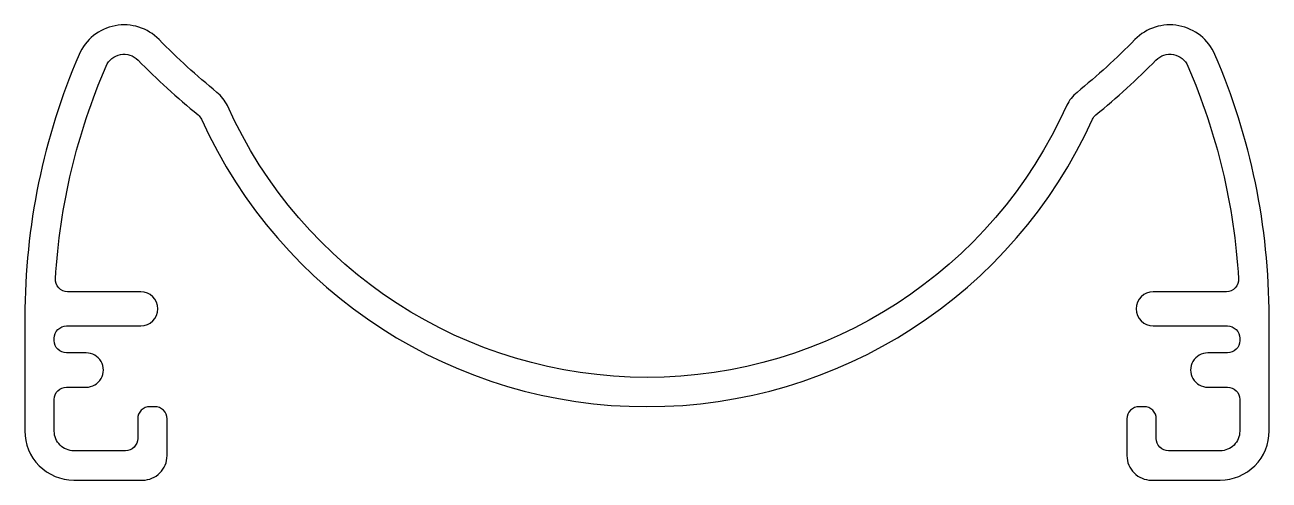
# Model space of a CAD drawing. Extents: x 1375.1 to 1425.9, y 300.4 to 319.
import ezdxf

# ---------------------------------------------------------------- set-up
doc = ezdxf.new("R2010")
doc.units = 0
doc.layers.get('0').update_dxf_attribs({"linetype": 'CONTINUOUS'})

msp = doc.modelspace()

# ---------------------------------------------------------------- linework, layer by layer
at = {"color": 0}
msp.add_lwpolyline([(1424.199, 306.718, -0.41444), (1424.699, 306.218), (1424.699, 306.118, -0.415987), (1424.199, 305.618), (1423.399, 305.618, 1.008096), (1423.399, 304.218), (1424.199, 304.218, -0.414214), (1424.699, 303.718), (1424.699, 302.418, -0.414214), (1423.899, 301.618), (1421.789, 301.618, -0.414214), (1421.289, 302.118), (1421.289, 302.918, 0.414214), (1420.789, 303.418), (1420.589, 303.418, 0.414214), (1420.089, 302.918), (1420.089, 301.418, 0.414214), (1421.089, 300.418), (1423.899, 300.418, 0.416248), (1425.899, 302.432), (1425.898, 307.088, 0.102188), (1423.681, 317.816, 0.532553), (1420.418, 318.425, -0.027104), (1418.051, 316.262, 0.099685), (1417.632, 315.738, -0.648323), (1383.346, 315.725, 0.101834), (1382.92, 316.262, -0.027104), (1380.553, 318.425, 0.532532), (1377.29, 317.816, 0.102188), (1375.073, 307.088), (1375.073, 302.432, 0.416248), (1377.073, 300.418), (1379.882, 300.418, 0.414214), (1380.882, 301.418), (1380.882, 302.918, 0.414214), (1380.382, 303.418), (1380.182, 303.418, 0.414214), (1379.682, 302.918), (1379.682, 302.118, -0.414214), (1379.182, 301.618), (1377.073, 301.618, -0.414214), (1376.273, 302.418), (1376.273, 303.718, -0.414214), (1376.773, 304.218), (1377.573, 304.218, 1.008096), (1377.573, 305.618), (1376.773, 305.618, -0.415987), (1376.273, 306.118), (1376.273, 306.218, -0.41444), (1376.773, 306.718), (1379.805, 306.718, 1), (1379.805, 308.118), (1376.819, 308.118, -0.433131), (1376.32, 308.648, -0.087041), (1378.392, 317.34, -0.532446), (1379.697, 317.584, 0.026977), (1382.146, 315.347, -0.115515), (1382.285, 315.166, 0.645328), (1418.686, 315.166, -0.115515), (1418.825, 315.347, 0.026977), (1421.274, 317.584, -0.532446), (1422.579, 317.34, -0.087041), (1424.651, 308.648, -0.433131), (1424.152, 308.118), (1421.167, 308.118, 1), (1421.167, 306.718)], format="xyb", close=True, dxfattribs=at)

doc.saveas('drawing.dxf')
